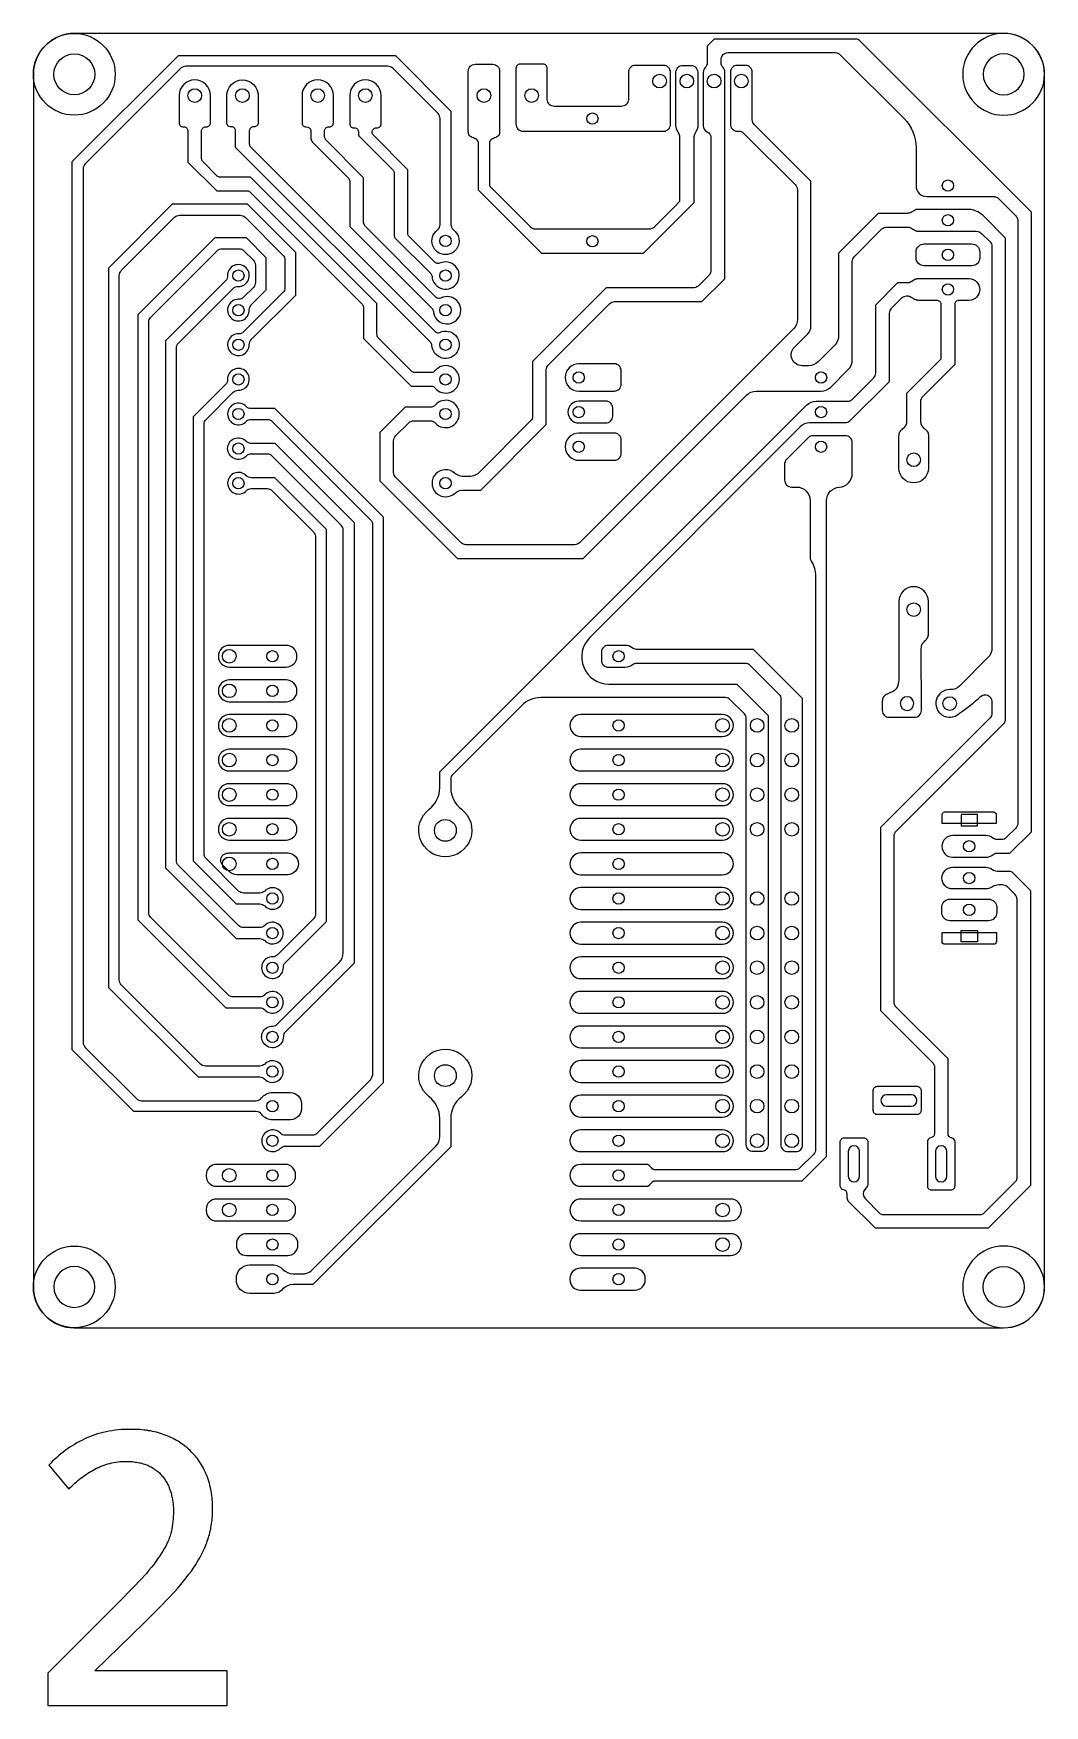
# Model space of a CAD drawing. Extents: x -757 to -528, y 190 to 455.
# Drawn here: x -602.4 to -528.2, y 190.8 to 313.5 of the extents above; entities that cross this region are included whole.
import ezdxf

# ---------------------------------------------------------------- set-up
doc = ezdxf.new("R2010")
doc.units = 0
doc.layers.get('0').update_dxf_attribs({"color": 160, "linetype": 'CONTINUOUS'})
for name, color, linetype in [('DEFAULT', 7, 'CONTINUOUS'), ('HOLES', 22, 'CONTINUOUS'), ('MOSFET', 7, 'CONTINUOUS'), ('MOSFET$TRACES', 7, 'CONTINUOUS')]:
    doc.layers.add(name, color=color, linetype=linetype)

msp = doc.modelspace()

# ---------------------------------------------------------------- linework, layer by layer
msp.add_lwpolyline([(-596.19, 198.31), (-601.36, 193.16), (-601.36, 190.78), (-588.19, 190.78), (-588.19, 193.32), (-597.9, 193.32), (-594.28, 196.85), (-593.08, 198.04), (-592.54, 198.6), (-592.05, 199.13), (-591.82, 199.39), (-591.6, 199.65), (-591.39, 199.9), (-591.19, 200.16), (-591, 200.41), (-590.82, 200.65), (-590.65, 200.9), (-590.49, 201.14), (-590.34, 201.39), (-590.2, 201.63), (-590.07, 201.87), (-589.95, 202.12), (-589.84, 202.36), (-589.74, 202.61), (-589.69, 202.73), (-589.65, 202.85), (-589.6, 202.97), (-589.56, 203.1), (-589.53, 203.22), (-589.49, 203.34), (-589.46, 203.47), (-589.43, 203.6), (-589.4, 203.72), (-589.38, 203.85), (-589.36, 203.98), (-589.34, 204.12), (-589.32, 204.25), (-589.3, 204.39), (-589.29, 204.52), (-589.28, 204.66), (-589.27, 204.8), (-589.26, 204.94), (-589.26, 205.22), (-589.26, 205.39), (-589.27, 205.56), (-589.27, 205.72), (-589.29, 205.89), (-589.3, 206.05), (-589.32, 206.2), (-589.34, 206.36), (-589.37, 206.52), (-589.4, 206.67), (-589.43, 206.82), (-589.46, 206.96), (-589.5, 207.11), (-589.55, 207.25), (-589.59, 207.39), (-589.64, 207.53), (-589.69, 207.67), (-589.75, 207.81), (-589.81, 207.94), (-589.87, 208.07), (-589.94, 208.19), (-590, 208.32), (-590.07, 208.44), (-590.15, 208.56), (-590.22, 208.67), (-590.3, 208.79), (-590.38, 208.9), (-590.46, 209.01), (-590.55, 209.11), (-590.64, 209.21), (-590.73, 209.31), (-590.83, 209.41), (-590.93, 209.51), (-591.03, 209.6), (-591.13, 209.69), (-591.24, 209.78), (-591.34, 209.86), (-591.45, 209.94), (-591.57, 210.02), (-591.68, 210.1), (-591.8, 210.17), (-591.92, 210.24), (-592.04, 210.31), (-592.16, 210.37), (-592.29, 210.43), (-592.42, 210.49), (-592.55, 210.55), (-592.68, 210.6), (-592.82, 210.65), (-592.95, 210.7), (-593.09, 210.75), (-593.24, 210.79), (-593.38, 210.83), (-593.52, 210.86), (-593.67, 210.9), (-593.82, 210.93), (-593.97, 210.95), (-594.12, 210.98), (-594.28, 211), (-594.43, 211.01), (-594.59, 211.03), (-594.75, 211.04), (-594.91, 211.05), (-595.08, 211.05), (-595.24, 211.05), (-595.48, 211.05), (-595.72, 211.04), (-595.96, 211.03), (-596.19, 211.01), (-596.42, 210.98), (-596.64, 210.95), (-596.86, 210.91), (-597.08, 210.87), (-597.29, 210.82), (-597.5, 210.77), (-597.71, 210.71), (-597.91, 210.65), (-598.11, 210.58), (-598.3, 210.5), (-598.49, 210.42), (-598.68, 210.33), (-598.86, 210.24), (-599.04, 210.15), (-599.22, 210.05), (-599.39, 209.94), (-599.57, 209.84), (-599.74, 209.73), (-599.9, 209.61), (-600.07, 209.5), (-600.23, 209.37), (-600.39, 209.25), (-600.54, 209.12), (-600.7, 208.99), (-600.85, 208.85), (-601, 208.71), (-601.14, 208.57), (-601.29, 208.42), (-599.82, 206.66), (-599.71, 206.77), (-599.6, 206.88), (-599.48, 206.99), (-599.37, 207.09), (-599.26, 207.19), (-599.14, 207.29), (-599.02, 207.39), (-598.9, 207.48), (-598.78, 207.57), (-598.66, 207.66), (-598.54, 207.74), (-598.41, 207.83), (-598.29, 207.91), (-598.16, 207.98), (-598.03, 208.06), (-597.9, 208.13), (-597.77, 208.2), (-597.64, 208.26), (-597.51, 208.32), (-597.37, 208.38), (-597.23, 208.43), (-597.09, 208.47), (-596.95, 208.52), (-596.81, 208.55), (-596.66, 208.59), (-596.51, 208.62), (-596.37, 208.64), (-596.21, 208.66), (-596.06, 208.68), (-595.91, 208.69), (-595.75, 208.69), (-595.59, 208.7), (-595.48, 208.69), (-595.37, 208.69), (-595.26, 208.69), (-595.15, 208.68), (-595.05, 208.67), (-594.94, 208.65), (-594.84, 208.64), (-594.74, 208.62), (-594.64, 208.6), (-594.55, 208.58), (-594.45, 208.56), (-594.36, 208.53), (-594.27, 208.5), (-594.19, 208.47), (-594.1, 208.44), (-594.02, 208.41), (-593.94, 208.37), (-593.86, 208.33), (-593.78, 208.29), (-593.7, 208.25), (-593.63, 208.2), (-593.56, 208.16), (-593.49, 208.11), (-593.42, 208.06), (-593.35, 208.01), (-593.29, 207.96), (-593.23, 207.9), (-593.17, 207.85), (-593.11, 207.79), (-593.05, 207.73), (-593, 207.67), (-592.95, 207.61), (-592.9, 207.55), (-592.85, 207.48), (-592.8, 207.41), (-592.75, 207.35), (-592.71, 207.28), (-592.67, 207.21), (-592.63, 207.14), (-592.59, 207.06), (-592.55, 206.99), (-592.51, 206.92), (-592.48, 206.84), (-592.45, 206.76), (-592.42, 206.68), (-592.39, 206.6), (-592.36, 206.52), (-592.33, 206.44), (-592.31, 206.36), (-592.29, 206.27), (-592.27, 206.19), (-592.25, 206.1), (-592.23, 206.02), (-592.21, 205.93), (-592.2, 205.84), (-592.19, 205.76), (-592.17, 205.67), (-592.16, 205.58), (-592.15, 205.49), (-592.15, 205.4), (-592.14, 205.31), (-592.14, 205.22), (-592.14, 205.04), (-592.14, 204.85), (-592.15, 204.66), (-592.16, 204.47), (-592.17, 204.28), (-592.2, 204.1), (-592.22, 203.93), (-592.25, 203.75), (-592.29, 203.58), (-592.31, 203.5), (-592.33, 203.42), (-592.36, 203.33), (-592.38, 203.24), (-592.41, 203.16), (-592.44, 203.07), (-592.48, 202.98), (-592.51, 202.89), (-592.55, 202.8), (-592.59, 202.71), (-592.68, 202.53), (-592.78, 202.34), (-592.89, 202.15), (-593, 201.96), (-593.13, 201.77), (-593.27, 201.56), (-593.42, 201.36), (-593.58, 201.14), (-593.75, 200.93), (-593.93, 200.71), (-594.12, 200.48), (-594.55, 200), (-595.04, 199.48)], close=True)
at = {"layer": 'DEFAULT'}
msp.add_line((-545.41, 283.46), (-545.41, 283.46), dxfattribs=at)
at = {"layer": 'HOLES'}
msp.add_line((-558.27, 311.15), (-558.27, 311.15), dxfattribs=at)
for points in [[(-533.14, 256.17), (-534.34, 256.17), (-534.34, 255.34), (-533.14, 255.34)], [(-533.14, 246.84), (-534.34, 246.84), (-534.34, 247.67), (-533.14, 247.67)]]:
    msp.add_lwpolyline(points, close=True, dxfattribs=at)
for points in [[(-537.99, 235.6), (-539.8, 235.6, 1), (-539.8, 234.77), (-537.99, 234.77, 1)], [(-541.78, 229.63), (-541.78, 231.44, 1), (-542.61, 231.44), (-542.61, 229.63, 1)], [(-535.38, 229.63), (-535.38, 231.44, 1), (-536.21, 231.44), (-536.21, 229.63, 1)]]:
    msp.add_lwpolyline(points, format="xyb", close=True, dxfattribs=at)
for centre, radius in [((-599.41, 310.5), 1.5), ((-556.46, 310), 0.5), ((-554.46, 310), 0.5), ((-552.46, 310), 0.5), ((-550.46, 310), 0.5), ((-590.57, 308.94), 0.5), ((-587.07, 308.94), 0.5), ((-581.55, 308.94), 0.5), ((-578.05, 308.94), 0.5), ((-569.35, 308.94), 0.5), ((-565.85, 308.94), 0.5), ((-561.39, 307.25), 0.415), ((-535.3, 302.33), 0.415), ((-535.3, 299.79), 0.415), ((-572.17, 298.27), 0.415), ((-561.39, 298.25), 0.415), ((-535.3, 297.25), 0.415), ((-587.37, 295.73), 0.415), ((-572.17, 295.73), 0.415), ((-535.3, 294.71), 0.415), ((-587.37, 293.19), 0.415), ((-572.17, 293.19), 0.415), ((-587.37, 290.65), 0.415), ((-572.17, 290.65), 0.415), ((-587.37, 288.11), 0.415), ((-572.17, 288.11), 0.415), ((-562.39, 288.25), 0.415), ((-544.61, 288.25), 0.415), ((-587.37, 285.57), 0.415), ((-572.17, 285.57), 0.415), ((-562.39, 285.71), 0.415), ((-544.61, 285.71), 0.415), ((-562.39, 283.17), 0.415), ((-544.61, 283.17), 0.415), ((-587.37, 283.03), 0.415), ((-537.81, 282.21), 0.5), ((-587.37, 280.49), 0.415), ((-572.17, 280.49), 0.415), ((-537.81, 271.21), 0.5), ((-588.04, 267.79), 0.5), ((-584.87, 267.79), 0.415), ((-559.47, 267.79), 0.415), ((-588.04, 265.25), 0.5), ((-584.87, 265.25), 0.415), ((-535.17, 264.32), 0.5), ((-588.04, 262.71), 0.5), ((-584.87, 262.71), 0.415), ((-559.47, 262.71), 0.415), ((-551.84, 262.71), 0.5), ((-549.3, 262.71), 0.5), ((-546.76, 262.71), 0.5), ((-588.04, 260.17), 0.5), ((-584.87, 260.17), 0.415), ((-559.47, 260.17), 0.415), ((-551.84, 260.17), 0.5), ((-549.3, 260.17), 0.5), ((-546.76, 260.17), 0.5), ((-588.04, 257.63), 0.5), ((-584.87, 257.63), 0.415), ((-559.47, 257.63), 0.415), ((-551.84, 257.63), 0.5), ((-549.3, 257.63), 0.5), ((-546.76, 257.63), 0.5), ((-588.04, 255.09), 0.5), ((-584.87, 255.09), 0.415), ((-572.18, 255.01), 0.8), ((-559.47, 255.09), 0.415), ((-551.84, 255.09), 0.5), ((-549.3, 255.09), 0.5), ((-546.76, 255.09), 0.5), ((-533.74, 253.84), 0.415), ((-588.04, 252.55), 0.5), ((-584.87, 252.55), 0.415), ((-559.47, 252.55), 0.415), ((-533.74, 251.51), 0.415), ((-584.87, 250.01), 0.415), ((-559.47, 250.01), 0.415), ((-551.84, 250.01), 0.5), ((-549.3, 250.01), 0.5), ((-546.76, 250.01), 0.5), ((-533.74, 249.18), 0.415), ((-551.84, 247.47), 0.5), ((-549.3, 247.47), 0.5), ((-546.76, 247.47), 0.5), ((-584.87, 247.47), 0.415), ((-559.47, 247.47), 0.415), ((-584.87, 244.93), 0.415), ((-559.47, 244.93), 0.415), ((-551.84, 244.93), 0.5), ((-549.3, 244.93), 0.5), ((-546.76, 244.93), 0.5), ((-584.87, 242.39), 0.415), ((-559.47, 242.39), 0.415), ((-551.84, 242.39), 0.5), ((-549.3, 242.39), 0.5), ((-546.76, 242.39), 0.5), ((-584.87, 239.85), 0.415), ((-559.47, 239.85), 0.415), ((-551.84, 239.85), 0.5), ((-549.3, 239.85), 0.5), ((-546.76, 239.85), 0.5), ((-584.87, 237.31), 0.415), ((-572.18, 237.01), 0.8), ((-559.47, 237.31), 0.415), ((-551.84, 237.31), 0.5), ((-549.3, 237.31), 0.5), ((-546.76, 237.31), 0.5), ((-584.87, 234.77), 0.415), ((-559.47, 234.77), 0.415), ((-551.84, 234.77), 0.5), ((-549.3, 234.77), 0.5), ((-546.76, 234.77), 0.5), ((-584.87, 232.23), 0.415), ((-559.47, 232.23), 0.415), ((-551.84, 232.23), 0.5), ((-549.3, 232.23), 0.5), ((-546.76, 232.23), 0.5), ((-588.04, 229.69), 0.5), ((-584.87, 229.69), 0.415), ((-559.47, 229.69), 0.415), ((-588.04, 227.15), 0.5), ((-584.87, 227.15), 0.415), ((-559.47, 227.15), 0.415), ((-551.84, 227.15), 0.5), ((-584.87, 224.61), 0.415), ((-559.47, 224.61), 0.415), ((-551.84, 224.61), 0.5), ((-584.87, 222.07), 0.415), ((-559.47, 222.07), 0.415), ((-531.21, 221.5), 1.5)]:
    msp.add_circle(centre, radius, dxfattribs=at)
at = {"layer": 'HOLES', "extrusion": (0, 0, -1)}
for centre, radius in [((531.21, 310.5), 1.5), ((538.3, 264.32), 0.5), ((599.41, 221.5), 1.5)]:
    msp.add_circle(centre, radius, dxfattribs=at)
at = {"layer": 'MOSFET'}
msp.add_lwpolyline([(-528.21, 221.5), (-528.21, 310.5, 0.414214), (-531.21, 313.5), (-599.41, 313.5, 0.414214), (-602.41, 310.5), (-602.41, 221.5, 0.414214), (-599.41, 218.5), (-531.21, 218.5, 0.414214)], format="xyb", close=True, dxfattribs=at)
for centre in [(-599.41, 310.5), (-599.41, 221.5)]:
    msp.add_circle(centre, 3, dxfattribs=at)
at = {"layer": 'MOSFET', "extrusion": (0, 0, -1)}
for centre in [(531.21, 310.5), (531.21, 221.5)]:
    msp.add_circle(centre, 3, dxfattribs=at)
at = {"layer": 'MOSFET$TRACES'}
for points in [[(-553.11, 311, 0.195996), (-553.26, 310.65), (-553.26, 306.73, 0.289261), (-552.97, 306.28, -0.289261), (-552.69, 305.83), (-552.69, 296.13, -0.198912), (-552.83, 295.77), (-553.64, 294.96, -0.198912), (-553.99, 294.82), (-560.39, 294.82), (-565.78, 289.43), (-565.78, 285.41, -0.198912), (-565.93, 285.06), (-569.78, 281.21), (-569.94, 281.1), (-570.11, 281.03), (-570.3, 280.99), (-570.94, 280.99), (-571.15, 281.04), (-571.33, 281.12), (-571.48, 281.21, 2.339902), (-571.47, 279.77), (-571.33, 279.86), (-571.15, 279.95), (-570.94, 279.99), (-569.58, 279.99), (-564.78, 284.79), (-564.78, 285.21), (-564.78, 288.8, -0.198915), (-564.63, 289.16), (-560.12, 293.67, -0.198912), (-559.77, 293.82), (-553.37, 293.82), (-551.66, 295.5), (-551.66, 310.65, 0.195996), (-551.8, 311, -0.195996), (-551.94, 311.35), (-551.94, 311.59, -0.414214), (-551.44, 312.09), (-543.56, 312.09, -0.198912), (-543.21, 311.94), (-538.52, 307.25, -0.198912), (-537.64, 305.13), (-537.64, 302.33, 0.414214), (-536.84, 301.53), (-531.95, 301.53, -0.198912), (-531.59, 301.39), (-530.32, 300.11, -0.198912), (-530.17, 299.75), (-530.17, 255.54, -0.198912), (-530.32, 255.18), (-531.02, 254.48, -0.198912), (-531.37, 254.34), (-531.69, 254.34, -0.174641), (-532.01, 254.45, 0.174641), (-532.52, 254.63), (-534.95, 254.63, 1), (-534.95, 253.04), (-532.52, 253.04, 0.174641), (-532.01, 253.22, -0.174641), (-531.69, 253.34), (-530.75, 253.34), (-529.17, 254.91), (-529.17, 300.38), (-541.73, 312.94, 0.198912), (-542.08, 313.09), (-552.45, 313.09), (-552.97, 312.56), (-552.97, 311.35, -0.195996)], [(-576.39, 311.09), (-591.23, 311.09, 0.198912), (-591.59, 310.94), (-598.61, 303.92, 0.198912), (-598.76, 303.57), (-598.76, 239.44, 0.198912), (-598.61, 239.08), (-594.84, 235.32, 0.198912), (-594.49, 235.17), (-586.07, 235.17, 0.236068), (-585.67, 235.37, -0.23985), (-584.84, 235.77), (-583.54, 235.77, -0.414214), (-582.74, 234.97), (-582.74, 234.57, -0.414214), (-583.54, 233.77), (-584.84, 233.77, -0.240749), (-585.67, 234.17, 0.240283), (-586.07, 234.37), (-595.03, 234.37), (-599.56, 238.9), (-599.56, 304.1), (-591.77, 311.89), (-575.85, 311.89), (-571.77, 307.8), (-571.77, 299.47, 0.236068), (-571.57, 299.07, -3), (-572.77, 299.07, 0.236068), (-572.57, 299.47), (-572.57, 307.26, 0.198912), (-572.71, 307.62), (-576.04, 310.94, 0.198912)], [(-555.26, 306.73), (-555.26, 310.65, -0.414214), (-554.76, 311.15), (-554.16, 311.15, -0.414214), (-553.66, 310.65), (-553.66, 306.73), (-553.66, 306.68), (-553.66, 306.67), (-553.66, 306.66), (-553.66, 306.64), (-553.66, 306.63), (-553.66, 306.61), (-553.66, 306.6), (-553.67, 306.59), (-553.67, 306.57), (-553.67, 306.56), (-553.68, 306.55), (-553.68, 306.53), (-553.69, 306.52), (-553.69, 306.5), (-553.7, 306.49), (-553.7, 306.47), (-553.71, 306.46), (-553.72, 306.43), (-553.73, 306.4), (-553.75, 306.37), (-553.77, 306.34), (-553.8, 306.28), (-553.83, 306.22), (-553.85, 306.19), (-553.86, 306.16), (-553.88, 306.14), (-553.89, 306.11), (-553.9, 306.09), (-553.9, 306.08), (-553.91, 306.06), (-553.91, 306.05), (-553.92, 306.04), (-553.92, 306.02), (-553.92, 306.01), (-553.93, 305.99), (-553.93, 305.98), (-553.93, 305.97), (-553.93, 305.95), (-553.94, 305.94), (-553.94, 305.92), (-553.94, 305.91), (-553.94, 305.9), (-553.94, 305.88), (-553.94, 305.83), (-553.94, 301.07), (-557.67, 297.35), (-565.11, 297.35), (-569.75, 301.99), (-569.75, 305.34), (-569.75, 305.38), (-569.75, 305.41), (-569.75, 305.43), (-569.75, 305.45), (-569.75, 305.47), (-569.75, 305.48), (-569.75, 305.49), (-569.76, 305.5), (-569.76, 305.51), (-569.76, 305.52), (-569.76, 305.54), (-569.77, 305.54), (-569.77, 305.55), (-569.77, 305.56), (-569.78, 305.57), (-569.78, 305.58), (-569.78, 305.59), (-569.79, 305.6), (-569.79, 305.61), (-569.8, 305.62), (-569.8, 305.63), (-569.81, 305.63), (-569.81, 305.64), (-569.82, 305.65), (-569.82, 305.66), (-569.83, 305.67), (-569.84, 305.67), (-569.84, 305.68), (-569.85, 305.69), (-569.86, 305.69), (-569.87, 305.7), (-569.87, 305.71), (-569.88, 305.71), (-569.89, 305.72), (-569.9, 305.73), (-569.91, 305.73), (-569.92, 305.74), (-569.92, 305.74), (-569.93, 305.75), (-569.95, 305.76), (-569.97, 305.77), (-569.99, 305.78), (-570.01, 305.79), (-570.03, 305.8), (-570.12, 305.83), (-570.21, 305.87), (-570.23, 305.88), (-570.25, 305.89), (-570.27, 305.9), (-570.29, 305.91), (-570.31, 305.92), (-570.32, 305.92), (-570.33, 305.93), (-570.34, 305.94), (-570.34, 305.94), (-570.35, 305.95), (-570.36, 305.95), (-570.37, 305.96), (-570.38, 305.97), (-570.38, 305.97), (-570.39, 305.98), (-570.4, 305.99), (-570.41, 305.99), (-570.41, 306), (-570.42, 306.01), (-570.42, 306.02), (-570.43, 306.02), (-570.44, 306.03), (-570.44, 306.04), (-570.45, 306.05), (-570.45, 306.06), (-570.46, 306.07), (-570.46, 306.08), (-570.46, 306.08), (-570.47, 306.09), (-570.47, 306.1), (-570.47, 306.11), (-570.48, 306.12), (-570.48, 306.13), (-570.48, 306.14), (-570.48, 306.15), (-570.49, 306.16), (-570.49, 306.17), (-570.49, 306.18), (-570.49, 306.19), (-570.49, 306.22), (-570.49, 306.24), (-570.5, 306.26), (-570.5, 306.29), (-570.5, 306.33), (-570.5, 310.74, -0.414214), (-570, 311.24), (-568.7, 311.24, -0.414214), (-568.2, 310.74), (-568.2, 306.33), (-568.2, 306.29), (-568.2, 306.26), (-568.2, 306.24), (-568.2, 306.22), (-568.2, 306.19), (-568.2, 306.18), (-568.2, 306.17), (-568.21, 306.16), (-568.21, 306.15), (-568.21, 306.14), (-568.21, 306.13), (-568.22, 306.12), (-568.22, 306.11), (-568.22, 306.1), (-568.23, 306.09), (-568.23, 306.08), (-568.23, 306.08), (-568.24, 306.07), (-568.24, 306.06), (-568.25, 306.05), (-568.25, 306.04), (-568.26, 306.03), (-568.26, 306.02), (-568.27, 306.02), (-568.27, 306.01), (-568.28, 306), (-568.29, 305.99), (-568.29, 305.99), (-568.3, 305.98), (-568.31, 305.97), (-568.32, 305.97), (-568.32, 305.96), (-568.33, 305.95), (-568.34, 305.95), (-568.35, 305.94), (-568.36, 305.94), (-568.37, 305.93), (-568.37, 305.92), (-568.38, 305.92), (-568.4, 305.91), (-568.42, 305.9), (-568.44, 305.89), (-568.46, 305.88), (-568.48, 305.87), (-568.57, 305.83), (-568.66, 305.8), (-568.68, 305.79), (-568.7, 305.78), (-568.72, 305.77), (-568.74, 305.76), (-568.76, 305.75), (-568.77, 305.74), (-568.78, 305.74), (-568.79, 305.73), (-568.79, 305.73), (-568.8, 305.72), (-568.81, 305.71), (-568.82, 305.71), (-568.83, 305.7), (-568.83, 305.69), (-568.84, 305.69), (-568.85, 305.68), (-568.86, 305.67), (-568.86, 305.67), (-568.87, 305.66), (-568.87, 305.65), (-568.88, 305.64), (-568.89, 305.63), (-568.89, 305.63), (-568.9, 305.62), (-568.9, 305.61), (-568.91, 305.6), (-568.91, 305.59), (-568.91, 305.58), (-568.92, 305.57), (-568.92, 305.56), (-568.92, 305.55), (-568.93, 305.54), (-568.93, 305.54), (-568.93, 305.52), (-568.93, 305.51), (-568.94, 305.5), (-568.94, 305.49), (-568.94, 305.48), (-568.94, 305.47), (-568.94, 305.45), (-568.94, 305.43), (-568.95, 305.41), (-568.95, 305.38), (-568.95, 305.34), (-568.95, 302.32), (-565.94, 299.31, 0.198912), (-565.58, 299.16), (-557.19, 299.16, 0.198912), (-556.84, 299.31), (-555.42, 300.72), (-554.97, 301.18), (-554.97, 305.83), (-554.97, 305.88), (-554.97, 305.9), (-554.97, 305.91), (-554.97, 305.92), (-554.98, 305.94), (-554.98, 305.95), (-554.98, 305.97), (-554.98, 305.98), (-554.98, 305.99), (-554.99, 306.01), (-554.99, 306.02), (-555, 306.04), (-555, 306.05), (-555, 306.06), (-555.01, 306.08), (-555.02, 306.09), (-555.02, 306.11), (-555.03, 306.14), (-555.05, 306.16), (-555.06, 306.19), (-555.08, 306.22), (-555.11, 306.28), (-555.15, 306.34), (-555.16, 306.37), (-555.18, 306.4), (-555.19, 306.43), (-555.2, 306.46), (-555.21, 306.47), (-555.22, 306.49), (-555.22, 306.5), (-555.23, 306.52), (-555.23, 306.53), (-555.23, 306.55), (-555.24, 306.56), (-555.24, 306.57), (-555.24, 306.59), (-555.25, 306.6), (-555.25, 306.61), (-555.25, 306.63), (-555.25, 306.64), (-555.25, 306.66), (-555.25, 306.67), (-555.25, 306.68)], [(-555.66, 306.83), (-555.66, 310.65, 0.414214), (-556.16, 311.15), (-558.25, 311.15, 0.414214), (-558.75, 310.65), (-558.75, 308.65, -0.414214), (-559.25, 308.15), (-564.2, 308.15, -0.414214), (-564.7, 308.65), (-564.7, 310.94, 0.414214), (-565, 311.24), (-566.7, 311.24, 0.414214), (-567, 310.94), (-567, 306.83, 0.414214), (-566.5, 306.33), (-556.16, 306.33, 0.414214)], [(-578.2, 293.42), (-578.2, 291.12), (-574.69, 287.61), (-573.19, 287.61, -0.230961), (-572.95, 287.49, 2.905869), (-572.95, 288.73, -0.230961), (-573.19, 288.61), (-574.44, 288.61, -0.198912), (-574.65, 288.7), (-577.11, 291.17, -0.198912), (-577.2, 291.38), (-577.2, 293.68), (-586.47, 302.95), (-588.71, 302.95, -0.198912), (-588.92, 303.03), (-589.98, 304.1, -0.198912), (-590.07, 304.31), (-590.07, 306.34, -0.414214), (-589.77, 306.64), (-589.72, 306.64, 0.414214), (-589.42, 306.94), (-589.42, 308.94, 1), (-591.72, 308.94), (-591.72, 306.94, 0.414214), (-591.42, 306.64), (-591.37, 306.64, -0.414214), (-591.07, 306.34), (-591.07, 304.06), (-588.96, 301.95), (-586.72, 301.95, -0.198912), (-586.51, 301.86), (-578.29, 293.64, -0.198912)], [(-587.57, 306.34, 0.414214), (-587.87, 306.64), (-587.92, 306.64, -0.414214), (-588.22, 306.94), (-588.22, 308.94, -1), (-585.92, 308.94), (-585.92, 306.94, -0.414214), (-586.22, 306.64), (-586.27, 306.64, 0.414214), (-586.57, 306.34), (-586.57, 305.39, 0.198912), (-586.48, 305.18), (-572.92, 291.62, 0.314564), (-572.59, 291.56, -3.310049), (-573.17, 290.61, 0.189462), (-573.25, 290.81), (-587.57, 305.13)], [(-579.18, 299.33), (-573.13, 293.28), (-573.05, 293.09, 3.257178), (-572.51, 294.08, -0.325935), (-572.86, 294.13), (-578.1, 299.37), (-578.18, 299.59), (-578.18, 302.9), (-580.96, 305.68), (-581.05, 305.89), (-581.05, 306.34, -0.414214), (-580.75, 306.64), (-580.7, 306.64, 0.414214), (-580.4, 306.94), (-580.4, 308.94, 1), (-582.7, 308.94), (-582.7, 308.94), (-582.7, 306.94, 0.414214), (-582.4, 306.64, -0.410752), (-582.05, 306.34), (-582.05, 305.76), (-581.96, 305.54), (-579.27, 302.86), (-579.18, 302.65)], [(-575.84, 298.46), (-573.25, 295.87, -0.184091), (-573.16, 295.67, 3.292465), (-572.6, 296.63, -0.318647), (-572.94, 296.69), (-574.84, 298.59, -0.198912), (-574.93, 298.8), (-574.93, 303.5), (-577.46, 306.03, -0.198912), (-577.55, 306.24), (-577.55, 306.27, -0.414214), (-577.25, 306.57), (-577.2, 306.57, 0.414214), (-576.9, 306.87), (-576.9, 308.94, 1), (-579.2, 308.94), (-579.2, 306.87, 0.414214), (-578.9, 306.57), (-578.85, 306.57, -0.414214), (-578.55, 306.27), (-578.55, 306.11, 0.198912), (-578.46, 305.9), (-576.02, 303.46, -0.198912), (-575.93, 303.25), (-575.93, 298.67, 0.198925)], [(-596.11, 244.03), (-596.11, 295.74, -0.198912), (-595.96, 296.09), (-592.05, 300.01, -0.198912), (-591.69, 300.16), (-587.23, 300.16, -0.198912), (-586.88, 300.01), (-584.1, 297.23, -0.198912), (-583.96, 296.88), (-583.96, 294.83, -0.198912), (-584.1, 294.48), (-586.99, 291.6, -0.204302), (-587.35, 291.45, 2.486759), (-586.57, 290.67, -0.204302), (-586.42, 291.03), (-583.16, 294.29), (-583.16, 297.42), (-586.69, 300.96), (-592.23, 300.96), (-596.91, 296.28), (-596.91, 243.49), (-590.33, 236.91), (-585.8, 236.91, -0.204302), (-585.44, 236.76, 2.486759), (-585.44, 237.86, -0.204302), (-585.8, 237.71), (-589.79, 237.71, -0.198912), (-590.14, 237.86), (-595.96, 243.68, -0.198912)], [(-588.11, 242.94), (-593.81, 248.63, -0.198912), (-593.95, 248.99), (-593.95, 292.31, -0.198912), (-593.81, 292.66), (-588.92, 297.55, -0.198912), (-588.57, 297.7), (-587.31, 297.7, -0.198912), (-586.96, 297.55), (-586.26, 296.85, -0.198912), (-586.12, 296.5), (-586.12, 295.21, -0.198912), (-586.26, 294.86), (-586.99, 294.14, -0.204302), (-587.35, 293.99, 2.486759), (-586.57, 293.21, -0.204302), (-586.42, 293.57), (-585.32, 294.68), (-585.32, 297.04), (-586.77, 298.5), (-589.1, 298.5), (-594.75, 292.85), (-594.75, 248.45), (-588.29, 241.99), (-585.8, 241.99, -0.204302), (-585.44, 241.84, 2.486759), (-585.44, 242.94, -0.204302), (-585.8, 242.79), (-587.76, 242.79, -0.198912)], [(-532.96, 297.45), (-532.96, 297.05, -0.414214), (-533.56, 296.45), (-537.04, 296.45, -0.414214), (-537.64, 297.05), (-537.64, 297.45, -0.414214), (-537.04, 298.05), (-533.56, 298.05, -0.414214)], [(-587.35, 248.02), (-591.77, 252.44, -0.198912), (-591.92, 252.8), (-591.92, 290.4, -0.198912), (-591.77, 290.76), (-587.75, 294.78, -0.204309), (-587.38, 294.93, 2.48711), (-588.17, 295.71, -0.204302), (-588.31, 295.35), (-592.72, 290.94), (-592.72, 252.26), (-587.53, 247.07), (-585.8, 247.07, -0.204302), (-585.44, 246.92, 2.486759), (-585.44, 248.02, -0.204302), (-585.8, 247.87), (-586.99, 247.87, -0.198912)], [(-550.24, 263.57), (-551.27, 264.6, 0.198912), (-551.63, 264.75), (-565.18, 264.75, 0.206208), (-566.59, 264.16), (-571.64, 259.12, 0.198912), (-571.78, 258.76), (-571.78, 258.15, 0.23352), (-571, 256.56, -2.952398), (-573.37, 256.56, 0.23352), (-572.59, 258.15), (-572.59, 259.3), (-545.67, 286.22, -0.198912), (-544.96, 286.51), (-542.65, 286.51, 0.198912), (-542.3, 286.66), (-540.75, 288.21, 0.198912), (-540.6, 288.57), (-540.6, 293.59), (-538.97, 295.21), (-538.32, 295.21), (-538.29, 295.21), (-538.26, 295.21), (-538.25, 295.21), (-538.24, 295.22), (-538.23, 295.22), (-538.21, 295.22), (-538.2, 295.22), (-538.19, 295.22), (-538.17, 295.22), (-538.16, 295.23), (-538.15, 295.23), (-538.13, 295.24), (-538.12, 295.24), (-538.1, 295.24), (-538.09, 295.25), (-538.08, 295.25), (-538.06, 295.26), (-538.05, 295.27), (-538.04, 295.27), (-538.02, 295.28), (-537.99, 295.3), (-537.97, 295.31), (-537.94, 295.33), (-537.88, 295.36), (-537.83, 295.4), (-537.8, 295.41), (-537.77, 295.43), (-537.74, 295.45), (-537.73, 295.45), (-537.72, 295.46), (-537.7, 295.47), (-537.69, 295.47), (-537.67, 295.48), (-537.66, 295.48), (-537.65, 295.49), (-537.63, 295.49), (-537.62, 295.5), (-537.61, 295.5), (-537.59, 295.5), (-537.58, 295.5), (-537.57, 295.51), (-537.55, 295.51), (-537.54, 295.51), (-537.53, 295.51), (-537.51, 295.51), (-537.5, 295.51), (-537.48, 295.51), (-537.45, 295.51), (-533.76, 295.51, -1), (-533.76, 293.91), (-534.5, 293.91, 0.414214), (-534.8, 293.61), (-534.8, 289.2), (-537.17, 286.83, 0.198912), (-537.31, 286.48), (-537.31, 285.07), (-537.31, 285.03), (-537.31, 284.99), (-537.31, 284.97), (-537.31, 284.95), (-537.31, 284.93), (-537.3, 284.92), (-537.3, 284.91), (-537.3, 284.9), (-537.3, 284.89), (-537.3, 284.88), (-537.29, 284.87), (-537.29, 284.86), (-537.29, 284.85), (-537.29, 284.85), (-537.28, 284.84), (-537.28, 284.83), (-537.28, 284.82), (-537.27, 284.81), (-537.27, 284.8), (-537.26, 284.79), (-537.26, 284.78), (-537.26, 284.77), (-537.25, 284.76), (-537.25, 284.75), (-537.24, 284.75), (-537.24, 284.74), (-537.23, 284.73), (-537.22, 284.72), (-537.22, 284.71), (-537.21, 284.69), (-537.19, 284.68), (-537.18, 284.66), (-537.17, 284.64), (-537.15, 284.63), (-537.14, 284.61), (-537.12, 284.6), (-537.09, 284.56), (-537.02, 284.5), (-536.95, 284.44), (-536.92, 284.41), (-536.9, 284.39), (-536.89, 284.38), (-536.87, 284.36), (-536.86, 284.34), (-536.85, 284.33), (-536.83, 284.31), (-536.82, 284.29), (-536.81, 284.28), (-536.81, 284.28), (-536.8, 284.27), (-536.8, 284.26), (-536.79, 284.25), (-536.79, 284.24), (-536.78, 284.23), (-536.78, 284.22), (-536.77, 284.21), (-536.77, 284.2), (-536.77, 284.2), (-536.76, 284.19), (-536.76, 284.18), (-536.76, 284.17), (-536.75, 284.16), (-536.75, 284.15), (-536.75, 284.14), (-536.75, 284.13), (-536.74, 284.12), (-536.74, 284.11), (-536.74, 284.1), (-536.74, 284.09), (-536.74, 284.08), (-536.73, 284.07), (-536.73, 284.05), (-536.73, 284.03), (-536.73, 284.01), (-536.73, 283.97), (-536.73, 283.93), (-536.73, 281.6, -1), (-538.9, 281.6), (-538.9, 283.93), (-538.9, 283.97), (-538.89, 284.01), (-538.89, 284.03), (-538.89, 284.05), (-538.89, 284.07), (-538.89, 284.08), (-538.89, 284.09), (-538.88, 284.1), (-538.88, 284.11), (-538.88, 284.12), (-538.88, 284.13), (-538.88, 284.14), (-538.87, 284.15), (-538.87, 284.16), (-538.87, 284.17), (-538.86, 284.18), (-538.86, 284.19), (-538.86, 284.2), (-538.85, 284.2), (-538.85, 284.21), (-538.84, 284.22), (-538.84, 284.23), (-538.83, 284.24), (-538.83, 284.25), (-538.82, 284.26), (-538.82, 284.27), (-538.81, 284.28), (-538.81, 284.28), (-538.8, 284.29), (-538.79, 284.31), (-538.78, 284.33), (-538.76, 284.34), (-538.75, 284.36), (-538.73, 284.38), (-538.72, 284.39), (-538.7, 284.41), (-538.67, 284.44), (-538.6, 284.5), (-538.54, 284.56), (-538.5, 284.6), (-538.49, 284.61), (-538.47, 284.63), (-538.46, 284.64), (-538.44, 284.66), (-538.43, 284.68), (-538.42, 284.69), (-538.4, 284.71), (-538.4, 284.72), (-538.39, 284.73), (-538.39, 284.74), (-538.38, 284.75), (-538.38, 284.75), (-538.37, 284.76), (-538.37, 284.77), (-538.36, 284.78), (-538.36, 284.79), (-538.35, 284.8), (-538.35, 284.81), (-538.35, 284.82), (-538.34, 284.83), (-538.34, 284.84), (-538.34, 284.85), (-538.33, 284.85), (-538.33, 284.86), (-538.33, 284.87), (-538.33, 284.88), (-538.32, 284.89), (-538.32, 284.9), (-538.32, 284.91), (-538.32, 284.92), (-538.32, 284.93), (-538.32, 284.95), (-538.31, 284.97), (-538.31, 284.99), (-538.31, 285.03), (-538.31, 285.07), (-538.31, 287.1), (-536.43, 288.98), (-535.8, 289.61), (-535.8, 293.61, 0.414214), (-536.1, 293.91), (-537.45, 293.91), (-537.48, 293.91), (-537.5, 293.91), (-537.51, 293.91), (-537.53, 293.92), (-537.54, 293.92), (-537.55, 293.92), (-537.57, 293.92), (-537.58, 293.92), (-537.59, 293.92), (-537.61, 293.93), (-537.62, 293.93), (-537.63, 293.94), (-537.65, 293.94), (-537.66, 293.94), (-537.67, 293.95), (-537.69, 293.95), (-537.7, 293.96), (-537.72, 293.97), (-537.73, 293.97), (-537.74, 293.98), (-537.77, 294), (-537.8, 294.01), (-537.83, 294.03), (-537.88, 294.06), (-537.94, 294.1), (-537.97, 294.11), (-537.99, 294.13), (-538.02, 294.15), (-538.04, 294.15), (-538.05, 294.16), (-538.06, 294.17), (-538.08, 294.17), (-538.09, 294.18), (-538.1, 294.18), (-538.12, 294.19), (-538.13, 294.19), (-538.15, 294.2), (-538.16, 294.2), (-538.17, 294.2), (-538.19, 294.2), (-538.2, 294.21), (-538.21, 294.21), (-538.23, 294.21), (-538.24, 294.21), (-538.25, 294.21), (-538.26, 294.21), (-538.29, 294.21), (-538.32, 294.21), (-538.35, 294.21, 0.198912), (-538.7, 294.07), (-539.46, 293.32, 0.198912), (-539.6, 292.96), (-539.6, 287.94), (-542.49, 285.06, -0.198912), (-542.84, 284.91), (-545.43, 284.91, 0.198916), (-546.14, 284.62), (-561.59, 269.16, 0.668179), (-560.18, 265.75), (-550.8, 265.75), (-548.5, 263.45), (-548.5, 231.93, -0.414214), (-549, 231.43), (-549.6, 231.43, -0.414214), (-550.1, 231.93), (-550.1, 263.22, 0.198912)], [(-587.35, 250.56), (-589.74, 252.95, -0.198912), (-589.89, 253.3), (-589.89, 284.82, -0.198912), (-589.74, 285.17), (-587.75, 287.16, -0.204302), (-587.38, 287.31, 2.486759), (-588.17, 288.09, -0.204302), (-588.31, 287.73), (-590.69, 285.35), (-590.69, 252.77), (-587.53, 249.61), (-585.8, 249.61, -0.204302), (-585.44, 249.46, 2.486759), (-585.44, 250.56, -0.204302), (-585.8, 250.41), (-586.99, 250.41, -0.198912)], [(-562.39, 287.25), (-559.78, 287.25, 0.414214), (-559.28, 287.75), (-559.28, 288.75, 0.414214), (-559.78, 289.25), (-562.39, 289.25, 1)], [(-577.81, 236.55), (-581.58, 232.78, -0.198912), (-581.94, 232.63), (-583.93, 232.63, -0.204302), (-584.29, 232.78, 2.486759), (-584.29, 231.68, -0.204302), (-583.93, 231.83), (-581.4, 231.83), (-576.72, 236.51), (-576.72, 277.99), (-584.7, 285.97), (-586.43, 285.97, -0.204302), (-586.79, 286.12, 2.486759), (-586.79, 285.02, -0.204302), (-586.43, 285.17), (-585.24, 285.17, -0.198912), (-584.89, 285.02), (-577.67, 277.8, -0.198912), (-577.52, 277.45), (-577.52, 237.25, -0.198912)], [(-560.4, 284.91, 0.414214), (-559.9, 285.41), (-559.9, 286.01, 0.414214), (-560.4, 286.51), (-562.39, 286.51, 1), (-562.39, 284.91)], [(-579.68, 246.02), (-579.68, 277.07, 0.198912), (-579.83, 277.42), (-584.89, 282.48, 0.198912), (-585.24, 282.63), (-586.43, 282.63, 0.204302), (-586.79, 282.48, -2.486759), (-586.79, 283.58, 0.204302), (-586.43, 283.43), (-584.7, 283.43), (-578.88, 277.61), (-578.88, 245.27), (-583.92, 240.23, 0.204302), (-584.07, 239.87, -2.486759), (-584.85, 240.65, 0.204302), (-584.49, 240.8), (-579.97, 245.31, 0.198912)], [(-562.39, 282.17), (-559.78, 282.17, 0.414214), (-559.28, 282.67), (-559.28, 283.67, 0.414214), (-559.78, 284.17), (-562.39, 284.17, 1)], [(-545.41, 279.21), (-545.41, 275, 0.147477), (-545.34, 274.78, -0.147477), (-545.01, 273.67), (-545.01, 231.61, -0.198912), (-545.15, 231.25), (-546.17, 230.24, -0.198912), (-546.53, 230.09), (-556.73, 230.09), (-556.76, 230.09), (-556.78, 230.09), (-556.79, 230.09), (-556.8, 230.09), (-556.82, 230.09), (-556.83, 230.09), (-556.83, 230.1), (-556.84, 230.1), (-556.85, 230.1), (-556.85, 230.1), (-556.86, 230.1), (-556.87, 230.1), (-556.87, 230.1), (-556.88, 230.11), (-556.88, 230.11), (-556.89, 230.11), (-556.9, 230.11), (-556.9, 230.11), (-556.91, 230.12), (-556.91, 230.12), (-556.92, 230.12), (-556.93, 230.13), (-556.93, 230.13), (-556.94, 230.13), (-556.94, 230.13), (-556.95, 230.14), (-556.95, 230.14), (-556.96, 230.15), (-556.97, 230.15), (-556.97, 230.15), (-556.98, 230.16), (-556.98, 230.16), (-556.99, 230.17), (-557, 230.18), (-557.01, 230.19), (-557.02, 230.2), (-557.03, 230.21), (-557.04, 230.22), (-557.06, 230.24), (-557.1, 230.29), (-557.14, 230.34), (-557.16, 230.36), (-557.17, 230.37), (-557.18, 230.38), (-557.19, 230.39), (-557.2, 230.4), (-557.21, 230.41), (-557.22, 230.42), (-557.22, 230.42), (-557.23, 230.43), (-557.24, 230.43), (-557.24, 230.43), (-557.25, 230.44), (-557.25, 230.44), (-557.26, 230.45), (-557.26, 230.45), (-557.27, 230.45), (-557.27, 230.45), (-557.28, 230.46), (-557.29, 230.46), (-557.29, 230.46), (-557.3, 230.47), (-557.3, 230.47), (-557.31, 230.47), (-557.32, 230.47), (-557.32, 230.47), (-557.33, 230.48), (-557.33, 230.48), (-557.34, 230.48), (-557.35, 230.48), (-557.35, 230.48), (-557.36, 230.48), (-557.37, 230.48), (-557.37, 230.49), (-557.39, 230.49), (-557.4, 230.49), (-557.41, 230.49), (-557.43, 230.49), (-557.44, 230.49), (-557.47, 230.49), (-562.24, 230.49, 1), (-562.24, 228.89), (-557.47, 228.89), (-557.44, 228.89), (-557.43, 228.89), (-557.41, 228.89), (-557.4, 228.89), (-557.39, 228.89), (-557.37, 228.89), (-557.37, 228.9), (-557.36, 228.9), (-557.35, 228.9), (-557.35, 228.9), (-557.34, 228.9), (-557.33, 228.9), (-557.33, 228.9), (-557.32, 228.91), (-557.32, 228.91), (-557.31, 228.91), (-557.3, 228.91), (-557.3, 228.91), (-557.29, 228.92), (-557.29, 228.92), (-557.28, 228.92), (-557.27, 228.93), (-557.27, 228.93), (-557.26, 228.93), (-557.26, 228.93), (-557.25, 228.94), (-557.25, 228.94), (-557.24, 228.95), (-557.24, 228.95), (-557.23, 228.95), (-557.22, 228.96), (-557.22, 228.96), (-557.21, 228.97), (-557.2, 228.98), (-557.19, 228.99), (-557.18, 229), (-557.17, 229.01), (-557.16, 229.02), (-557.14, 229.04), (-557.1, 229.09), (-557.06, 229.14), (-557.04, 229.16), (-557.03, 229.17), (-557.02, 229.18), (-557.01, 229.19), (-557, 229.2), (-556.99, 229.21), (-556.98, 229.22), (-556.98, 229.22), (-556.97, 229.23), (-556.97, 229.23), (-556.96, 229.23), (-556.95, 229.24), (-556.95, 229.24), (-556.94, 229.25), (-556.94, 229.25), (-556.93, 229.25), (-556.93, 229.25), (-556.92, 229.26), (-556.91, 229.26), (-556.91, 229.26), (-556.9, 229.27), (-556.9, 229.27), (-556.89, 229.27), (-556.88, 229.27), (-556.88, 229.27), (-556.87, 229.28), (-556.87, 229.28), (-556.86, 229.28), (-556.85, 229.28), (-556.85, 229.28), (-556.84, 229.28), (-556.83, 229.28), (-556.83, 229.29), (-556.82, 229.29), (-556.8, 229.29), (-556.79, 229.29), (-556.78, 229.29), (-556.76, 229.29), (-556.73, 229.29), (-545.99, 229.29), (-544.21, 231.07), (-544.21, 279.21, -0.397594), (-543.26, 280.2, 0.397594), (-542.32, 281.2), (-542.32, 283.47, 0.414214), (-542.82, 283.97), (-545.2, 283.97, 0.198916), (-545.55, 283.83), (-547.15, 282.23, 0.198909), (-547.29, 281.88), (-547.29, 280.71, 0.414214), (-546.79, 280.21), (-546.41, 280.21, -0.414214)], [(-581.86, 248.51), (-584.49, 245.88, -0.204302), (-584.85, 245.73, 2.486759), (-584.07, 244.95, -0.204302), (-583.92, 245.31), (-580.91, 248.32), (-580.91, 277.1), (-584.7, 280.89), (-586.43, 280.89, -0.204302), (-586.79, 281.04, 2.486759), (-586.79, 279.94, -0.204302), (-586.43, 280.09), (-585.24, 280.09, -0.198912), (-584.89, 279.94), (-581.86, 276.91, -0.198912), (-581.71, 276.56), (-581.71, 248.86, -0.198912)], [(-539.62, 263.31), (-537.75, 263.31, 0.414214), (-537.25, 263.81), (-537.26, 268.34), (-537.26, 268.38), (-537.25, 268.42), (-537.25, 268.44), (-537.25, 268.46), (-537.25, 268.48), (-537.25, 268.5), (-537.24, 268.52), (-537.24, 268.53), (-537.24, 268.54), (-537.24, 268.55), (-537.23, 268.56), (-537.23, 268.57), (-537.23, 268.58), (-537.23, 268.59), (-537.22, 268.6), (-537.22, 268.61), (-537.22, 268.62), (-537.21, 268.63), (-537.21, 268.63), (-537.2, 268.64), (-537.2, 268.65), (-537.2, 268.66), (-537.19, 268.67), (-537.19, 268.68), (-537.18, 268.69), (-537.17, 268.7), (-537.16, 268.72), (-537.15, 268.74), (-537.14, 268.75), (-537.12, 268.77), (-537.11, 268.79), (-537.1, 268.8), (-537.08, 268.82), (-537.05, 268.85), (-536.99, 268.91), (-536.93, 268.98), (-536.9, 269.01), (-536.89, 269.02), (-536.87, 269.04), (-536.86, 269.06), (-536.85, 269.07), (-536.83, 269.09), (-536.82, 269.11), (-536.81, 269.12), (-536.8, 269.14), (-536.8, 269.15), (-536.79, 269.16), (-536.79, 269.17), (-536.78, 269.17), (-536.78, 269.18), (-536.77, 269.19), (-536.77, 269.2), (-536.77, 269.21), (-536.76, 269.22), (-536.76, 269.23), (-536.76, 269.24), (-536.75, 269.25), (-536.75, 269.26), (-536.75, 269.27), (-536.75, 269.28), (-536.74, 269.28), (-536.74, 269.29), (-536.74, 269.3), (-536.74, 269.32), (-536.73, 269.34), (-536.73, 269.36), (-536.73, 269.38), (-536.73, 269.4), (-536.73, 269.44), (-536.73, 269.48), (-536.73, 271.81, 1), (-538.9, 271.81), (-538.9, 266.6), (-538.9, 266.25), (-538.9, 266.09), (-538.91, 266.02), (-538.92, 265.95), (-538.92, 265.89), (-538.93, 265.83), (-538.94, 265.8), (-538.94, 265.77), (-538.95, 265.74), (-538.96, 265.71), (-538.96, 265.69), (-538.97, 265.66), (-538.98, 265.64), (-538.99, 265.61), (-538.99, 265.59), (-539, 265.57), (-539.01, 265.55), (-539.02, 265.52), (-539.03, 265.5), (-539.04, 265.48), (-539.05, 265.47), (-539.07, 265.45), (-539.08, 265.43), (-539.09, 265.41), (-539.1, 265.4), (-539.12, 265.38), (-539.13, 265.36), (-539.14, 265.35), (-539.16, 265.33), (-539.17, 265.32), (-539.19, 265.31), (-539.2, 265.29), (-539.22, 265.28), (-539.23, 265.27), (-539.25, 265.26), (-539.27, 265.25), (-539.28, 265.24), (-539.3, 265.22), (-539.31, 265.21), (-539.33, 265.2), (-539.37, 265.19), (-539.4, 265.17), (-539.44, 265.15), (-539.51, 265.12), (-539.65, 265.06), (-539.72, 265.03), (-539.75, 265.01), (-539.78, 265), (-539.82, 264.98), (-539.83, 264.97), (-539.85, 264.96), (-539.86, 264.95), (-539.87, 264.95), (-539.89, 264.94), (-539.9, 264.93), (-539.91, 264.92), (-539.93, 264.91), (-539.94, 264.9), (-539.95, 264.89), (-539.96, 264.88), (-539.97, 264.86), (-539.98, 264.85), (-540, 264.84), (-540.01, 264.83), (-540.01, 264.82), (-540.02, 264.8), (-540.03, 264.79), (-540.04, 264.78), (-540.05, 264.77), (-540.06, 264.75), (-540.06, 264.74), (-540.07, 264.72), (-540.07, 264.71), (-540.08, 264.69), (-540.09, 264.68), (-540.09, 264.66), (-540.09, 264.65), (-540.1, 264.63), (-540.1, 264.61), (-540.11, 264.6), (-540.11, 264.58), (-540.11, 264.56), (-540.11, 264.55), (-540.12, 264.53), (-540.12, 264.51), (-540.12, 264.47), (-540.12, 264.44), (-540.12, 264.4), (-540.12, 264.32), (-540.12, 263.81, 0.414214)], [(-588.04, 266.99), (-583.87, 266.99, 1), (-583.87, 268.59), (-588.04, 268.59, 1)], [(-547.56, 264.66), (-547.56, 231.93, 0.414214), (-547.06, 231.43), (-546.46, 231.43, 0.414214), (-545.96, 231.93), (-545.96, 264.68), (-549.57, 268.29), (-558.15, 268.29, -0.175046), (-558.47, 268.41, 0.175046), (-558.98, 268.59), (-560.23, 268.59, 0.414214), (-560.73, 268.09), (-560.73, 267.49, 0.414214), (-560.23, 266.99), (-558.98, 266.99, 0.175046), (-558.47, 267.17, -0.175046), (-558.15, 267.29), (-550.19, 267.29, -0.198912), (-549.83, 267.14), (-547.7, 265.01, -0.198912)], [(-588.04, 264.45), (-583.87, 264.45, 1), (-583.87, 266.05), (-588.04, 266.05, 1)], [(-588.04, 261.91), (-583.87, 261.91, 1), (-583.87, 263.51), (-588.04, 263.51, 1)], [(-551.84, 261.91, 1), (-551.84, 263.51), (-562.24, 263.51, 1), (-562.24, 261.91)], [(-588.04, 259.37), (-583.87, 259.37, 1), (-583.87, 260.97), (-588.04, 260.97, 1)], [(-551.84, 259.37, 1), (-551.84, 260.97), (-562.24, 260.97, 1), (-562.24, 259.37)], [(-588.04, 256.83), (-583.87, 256.83, 1), (-583.87, 258.43), (-588.04, 258.43, 1)], [(-551.84, 256.83, 1), (-551.84, 258.43), (-562.24, 258.43, 1), (-562.24, 256.83)], [(-588.04, 254.29), (-583.87, 254.29, 1), (-583.87, 255.89), (-588.04, 255.89, 1)], [(-551.84, 254.29, 1), (-551.84, 255.89), (-562.24, 255.89, 1), (-562.24, 254.29)], [(-535.72, 256.16, -0.414206), (-535.52, 256.36), (-531.95, 256.36, -0.414206), (-531.75, 256.16), (-531.75, 255.51), (-535.72, 255.51)], [(-587.47, 251.75, -0.200041), (-588.04, 251.99), (-588.56, 252.51, -0.484262), (-588.38, 253.27, -0.111853), (-588.04, 253.35), (-583.77, 253.35, -1), (-583.77, 251.75)], [(-551.84, 251.75, 1), (-551.84, 253.35), (-562.24, 253.35, 1), (-562.24, 251.75)], [(-530.57, 251.92), (-529.31, 250.66, -0.198912), (-529.23, 250.45), (-529.23, 228.94), (-532.35, 225.81), (-540.62, 225.81), (-542.61, 227.8), (-542.69, 228.02), (-542.69, 228.32, 0.371766), (-542.95, 228.62, -0.371766), (-543.21, 228.92), (-543.21, 232.14, -0.414214), (-542.91, 232.44), (-541.48, 232.44, -0.414214), (-541.18, 232.14), (-541.18, 229.1, -0.174987), (-541.3, 228.78), (-541.4, 228.66, 0.387386), (-541.37, 227.98), (-540.29, 226.9, 0.19891), (-540.08, 226.81), (-532.89, 226.81, 0.198912), (-532.68, 226.9), (-530.31, 229.27, 0.198856), (-530.23, 229.48), (-530.23, 249.95, 0.198912), (-530.37, 250.3), (-530.93, 250.86, 0.198912), (-531.29, 251.01), (-531.53, 251.01, 0.147114), (-532.08, 250.84, -0.147114), (-532.52, 250.71), (-534.95, 250.71, -1), (-534.95, 252.3), (-532.52, 252.3, -0.147114), (-532.08, 252.17, 0.147114), (-531.53, 252.01), (-530.79, 252.01, -0.198912)], [(-551.84, 249.21, 1), (-551.84, 250.81), (-562.24, 250.81, 1), (-562.24, 249.21)], [(-535.75, 248.98), (-535.75, 249.37, -0.414214), (-535.15, 249.97), (-532.32, 249.97, -0.414214), (-531.72, 249.37), (-531.72, 248.98, -0.414214), (-532.32, 248.38), (-535.15, 248.38, -0.414214)], [(-551.84, 246.67, 1), (-551.84, 248.27), (-562.24, 248.27, 1), (-562.24, 246.67)], [(-531.74, 246.85, -0.41419), (-531.94, 246.65), (-535.53, 246.65, -0.41419), (-535.73, 246.85), (-535.73, 247.51), (-531.74, 247.51)], [(-551.84, 244.13, 1), (-551.84, 245.73), (-562.24, 245.73, 1), (-562.24, 244.13)], [(-551.84, 241.59, 1), (-551.84, 243.19), (-562.24, 243.19, 1), (-562.24, 241.59)], [(-551.84, 239.05, 1), (-551.84, 240.65), (-562.24, 240.65, 1), (-562.24, 239.05)], [(-571.78, 233.87), (-571.78, 231.79), (-581.91, 221.67), (-583.36, 221.67, 0.208077), (-584.1, 221.35, -0.208077), (-584.87, 221.02), (-586.52, 221.02, -0.414214), (-587.52, 222.02), (-587.52, 222.12, -0.414214), (-586.52, 223.12), (-584.87, 223.12, -0.208077), (-584.1, 222.79, 0.208077), (-583.36, 222.47), (-582.54, 222.47, 0.062229), (-582.42, 222.49, 0.135012), (-581.96, 222.75), (-572.88, 231.83, 0.198912), (-572.59, 232.54), (-572.59, 233.87, 0.23352), (-573.37, 235.46, -2.952398), (-571, 235.46, 0.23352)], [(-551.84, 236.51, 1), (-551.84, 238.11), (-562.24, 238.11, 1), (-562.24, 236.51)], [(-540.5, 234.17), (-537.55, 234.17, 0.414214), (-537.25, 234.47), (-537.25, 235.9, 0.414214), (-537.55, 236.2), (-540.5, 236.2, 0.414214), (-540.8, 235.9), (-540.8, 234.47, 0.414214)], [(-551.84, 233.97, 1), (-551.84, 235.57), (-562.24, 235.57, 1), (-562.24, 233.97)], [(-551.84, 231.43, 1), (-551.84, 233.03), (-562.24, 233.03, 1), (-562.24, 231.43)], [(-583.92, 230.49), (-588.98, 230.49, 0.414214), (-589.73, 229.74), (-589.73, 229.64, 0.414214), (-588.98, 228.89), (-583.92, 228.89, 0.414214), (-583.17, 229.64), (-583.17, 229.74, 0.414214)], [(-583.92, 227.95), (-588.98, 227.95, 0.414214), (-589.73, 227.2), (-589.73, 227.1, 0.414214), (-588.98, 226.35), (-583.92, 226.35, 0.414214), (-583.17, 227.1), (-583.17, 227.2, 0.414214)], [(-551.25, 226.35, 1), (-551.25, 227.95), (-562.24, 227.95, 1), (-562.24, 226.35)], [(-586.77, 223.81), (-583.75, 223.81, 0.414214), (-583, 224.56), (-583, 224.66, 0.414214), (-583.75, 225.41), (-586.77, 225.41, 0.414214), (-587.52, 224.66), (-587.52, 224.56, 0.414214)], [(-551.25, 223.81, 1), (-551.25, 225.41), (-562.24, 225.41, 1), (-562.24, 223.81)], [(-558.26, 222.87), (-562.29, 222.87, 0.414214), (-563.04, 222.12), (-563.04, 222.02, 0.414214), (-562.29, 221.27), (-558.26, 221.27, 0.414214), (-557.51, 222.02), (-557.51, 222.12, 0.414214)]]:
    msp.add_lwpolyline(points, format="xyb", close=True, dxfattribs=at)
msp.add_lwpolyline([(-546.35, 299.67), (-546.35, 292.53, -0.198912), (-546.64, 291.82), (-562.34, 276.12, -0.198912), (-562.69, 275.97), (-570.67, 275.97, -0.198912), (-571.02, 276.12), (-575.83, 280.93, -0.198912), (-575.98, 281.28), (-575.98, 283.6, -0.198912), (-575.83, 283.96), (-574.86, 284.92, -0.198912), (-574.51, 285.07), (-573.28, 285.07, -0.213422), (-572.91, 284.9, 2.618034), (-572.91, 286.24, -0.213422), (-573.28, 286.07), (-575.13, 286.07), (-576.98, 284.22), (-576.98, 280.66), (-571.29, 274.97), (-562.07, 274.97), (-550.08, 286.96, -0.198912), (-549.38, 287.25), (-544.61, 287.25, 0.198912), (-543.9, 287.55), (-542.61, 288.83, 0.198912), (-542.32, 289.54), (-542.32, 296.76, -0.198912), (-542.18, 297.11), (-540.14, 299.15, -0.198912), (-539.79, 299.29), (-538.32, 299.29), (-538.29, 299.29), (-538.26, 299.29), (-538.25, 299.29), (-538.24, 299.29), (-538.23, 299.29), (-538.21, 299.29), (-538.2, 299.29), (-538.19, 299.28), (-538.17, 299.28), (-538.16, 299.28), (-538.15, 299.28), (-538.13, 299.27), (-538.12, 299.27), (-538.1, 299.26), (-538.09, 299.26), (-538.08, 299.25), (-538.06, 299.25), (-538.05, 299.24), (-538.04, 299.23), (-538.02, 299.23), (-537.99, 299.21), (-537.97, 299.19), (-537.94, 299.18), (-537.88, 299.14), (-537.83, 299.11), (-537.8, 299.09), (-537.77, 299.08), (-537.74, 299.06), (-537.73, 299.05), (-537.72, 299.05), (-537.7, 299.04), (-537.69, 299.03), (-537.67, 299.03), (-537.66, 299.02), (-537.65, 299.02), (-537.63, 299.02), (-537.62, 299.01), (-537.61, 299.01), (-537.59, 299), (-537.58, 299), (-537.57, 299), (-537.55, 299), (-537.54, 299), (-537.53, 299), (-537.51, 298.99), (-537.5, 298.99), (-537.48, 298.99), (-537.45, 298.99), (-533.22, 298.99), (-532.98, 298.93), (-532.8, 298.8), (-532.21, 298.21, -0.198912), (-532.07, 297.86), (-532.07, 268.4, -0.198912), (-532.36, 267.69), (-534.42, 265.63, -0.204449), (-535.15, 265.34, 1.467448), (-534.5, 263.57), (-534.44, 263.61, 0.033824), (-532.9, 264.84, -0.649752), (-532.07, 264.47), (-532.07, 263.61, -0.198912), (-532.21, 263.26), (-540.25, 255.22), (-540.25, 241.79), (-536.38, 237.92), (-536.29, 237.71), (-536.29, 232.74, -0.371766), (-536.55, 232.45, 0.371766), (-536.81, 232.15), (-536.81, 228.92, 0.414214), (-536.51, 228.62), (-535.08, 228.62, 0.414214), (-534.78, 228.92), (-534.78, 232.14, 0.371766), (-535.04, 232.44, -0.371766), (-535.29, 232.74), (-535.29, 238.25), (-539.16, 242.12), (-539.25, 242.33), (-539.25, 254.68), (-539.16, 254.89), (-531.15, 262.9), (-531.07, 263.11), (-531.07, 298.48), (-532.75, 300.16, 0.158531), (-533.76, 300.59), (-537.45, 300.59), (-537.48, 300.59), (-537.5, 300.59), (-537.51, 300.59), (-537.53, 300.59), (-537.54, 300.59), (-537.55, 300.59), (-537.57, 300.59), (-537.58, 300.58), (-537.59, 300.58), (-537.61, 300.58), (-537.62, 300.58), (-537.63, 300.57), (-537.65, 300.57), (-537.66, 300.56), (-537.67, 300.56), (-537.69, 300.55), (-537.7, 300.55), (-537.72, 300.54), (-537.73, 300.53), (-537.74, 300.53), (-537.77, 300.51), (-537.8, 300.49), (-537.83, 300.48), (-537.88, 300.44), (-537.94, 300.41), (-537.97, 300.39), (-537.99, 300.38), (-538.02, 300.36), (-538.04, 300.35), (-538.05, 300.35), (-538.06, 300.34), (-538.08, 300.33), (-538.09, 300.33), (-538.1, 300.32), (-538.12, 300.32), (-538.13, 300.32), (-538.15, 300.31), (-538.16, 300.31), (-538.17, 300.3), (-538.19, 300.3), (-538.2, 300.3), (-538.21, 300.3), (-538.23, 300.3), (-538.24, 300.3), (-538.25, 300.29), (-538.26, 300.29), (-538.29, 300.29), (-538.32, 300.29), (-540.41, 300.29), (-543.32, 297.38), (-543.32, 291.33, -0.198912), (-543.61, 290.62), (-544.83, 289.4, -0.198912), (-545.54, 289.11), (-546, 289.11, -0.668179), (-546.57, 290.47), (-545.58, 291.46, 0.198912), (-545.35, 292.03), (-545.35, 302.65), (-549.51, 306.81, -0.198912), (-549.66, 307.16), (-549.66, 310.65, 0.414214), (-550.16, 311.15), (-550.76, 311.15, 0.414214), (-551.26, 310.65), (-551.26, 306.83, 0.414214), (-550.76, 306.33), (-550.65, 306.33, -0.198912), (-550.3, 306.19), (-546.49, 302.38, -0.198912), (-546.35, 302.03), (-546.35, 298.28)], format="xyb", dxfattribs=at)
at = {"layer": 'MOSFET$TRACES', "extrusion": (0, 0, -1)}
msp.add_arc((584.87, 252.55), 0.8, 82.9068, 90, dxfattribs=at)

doc.saveas('drawing.dxf')
